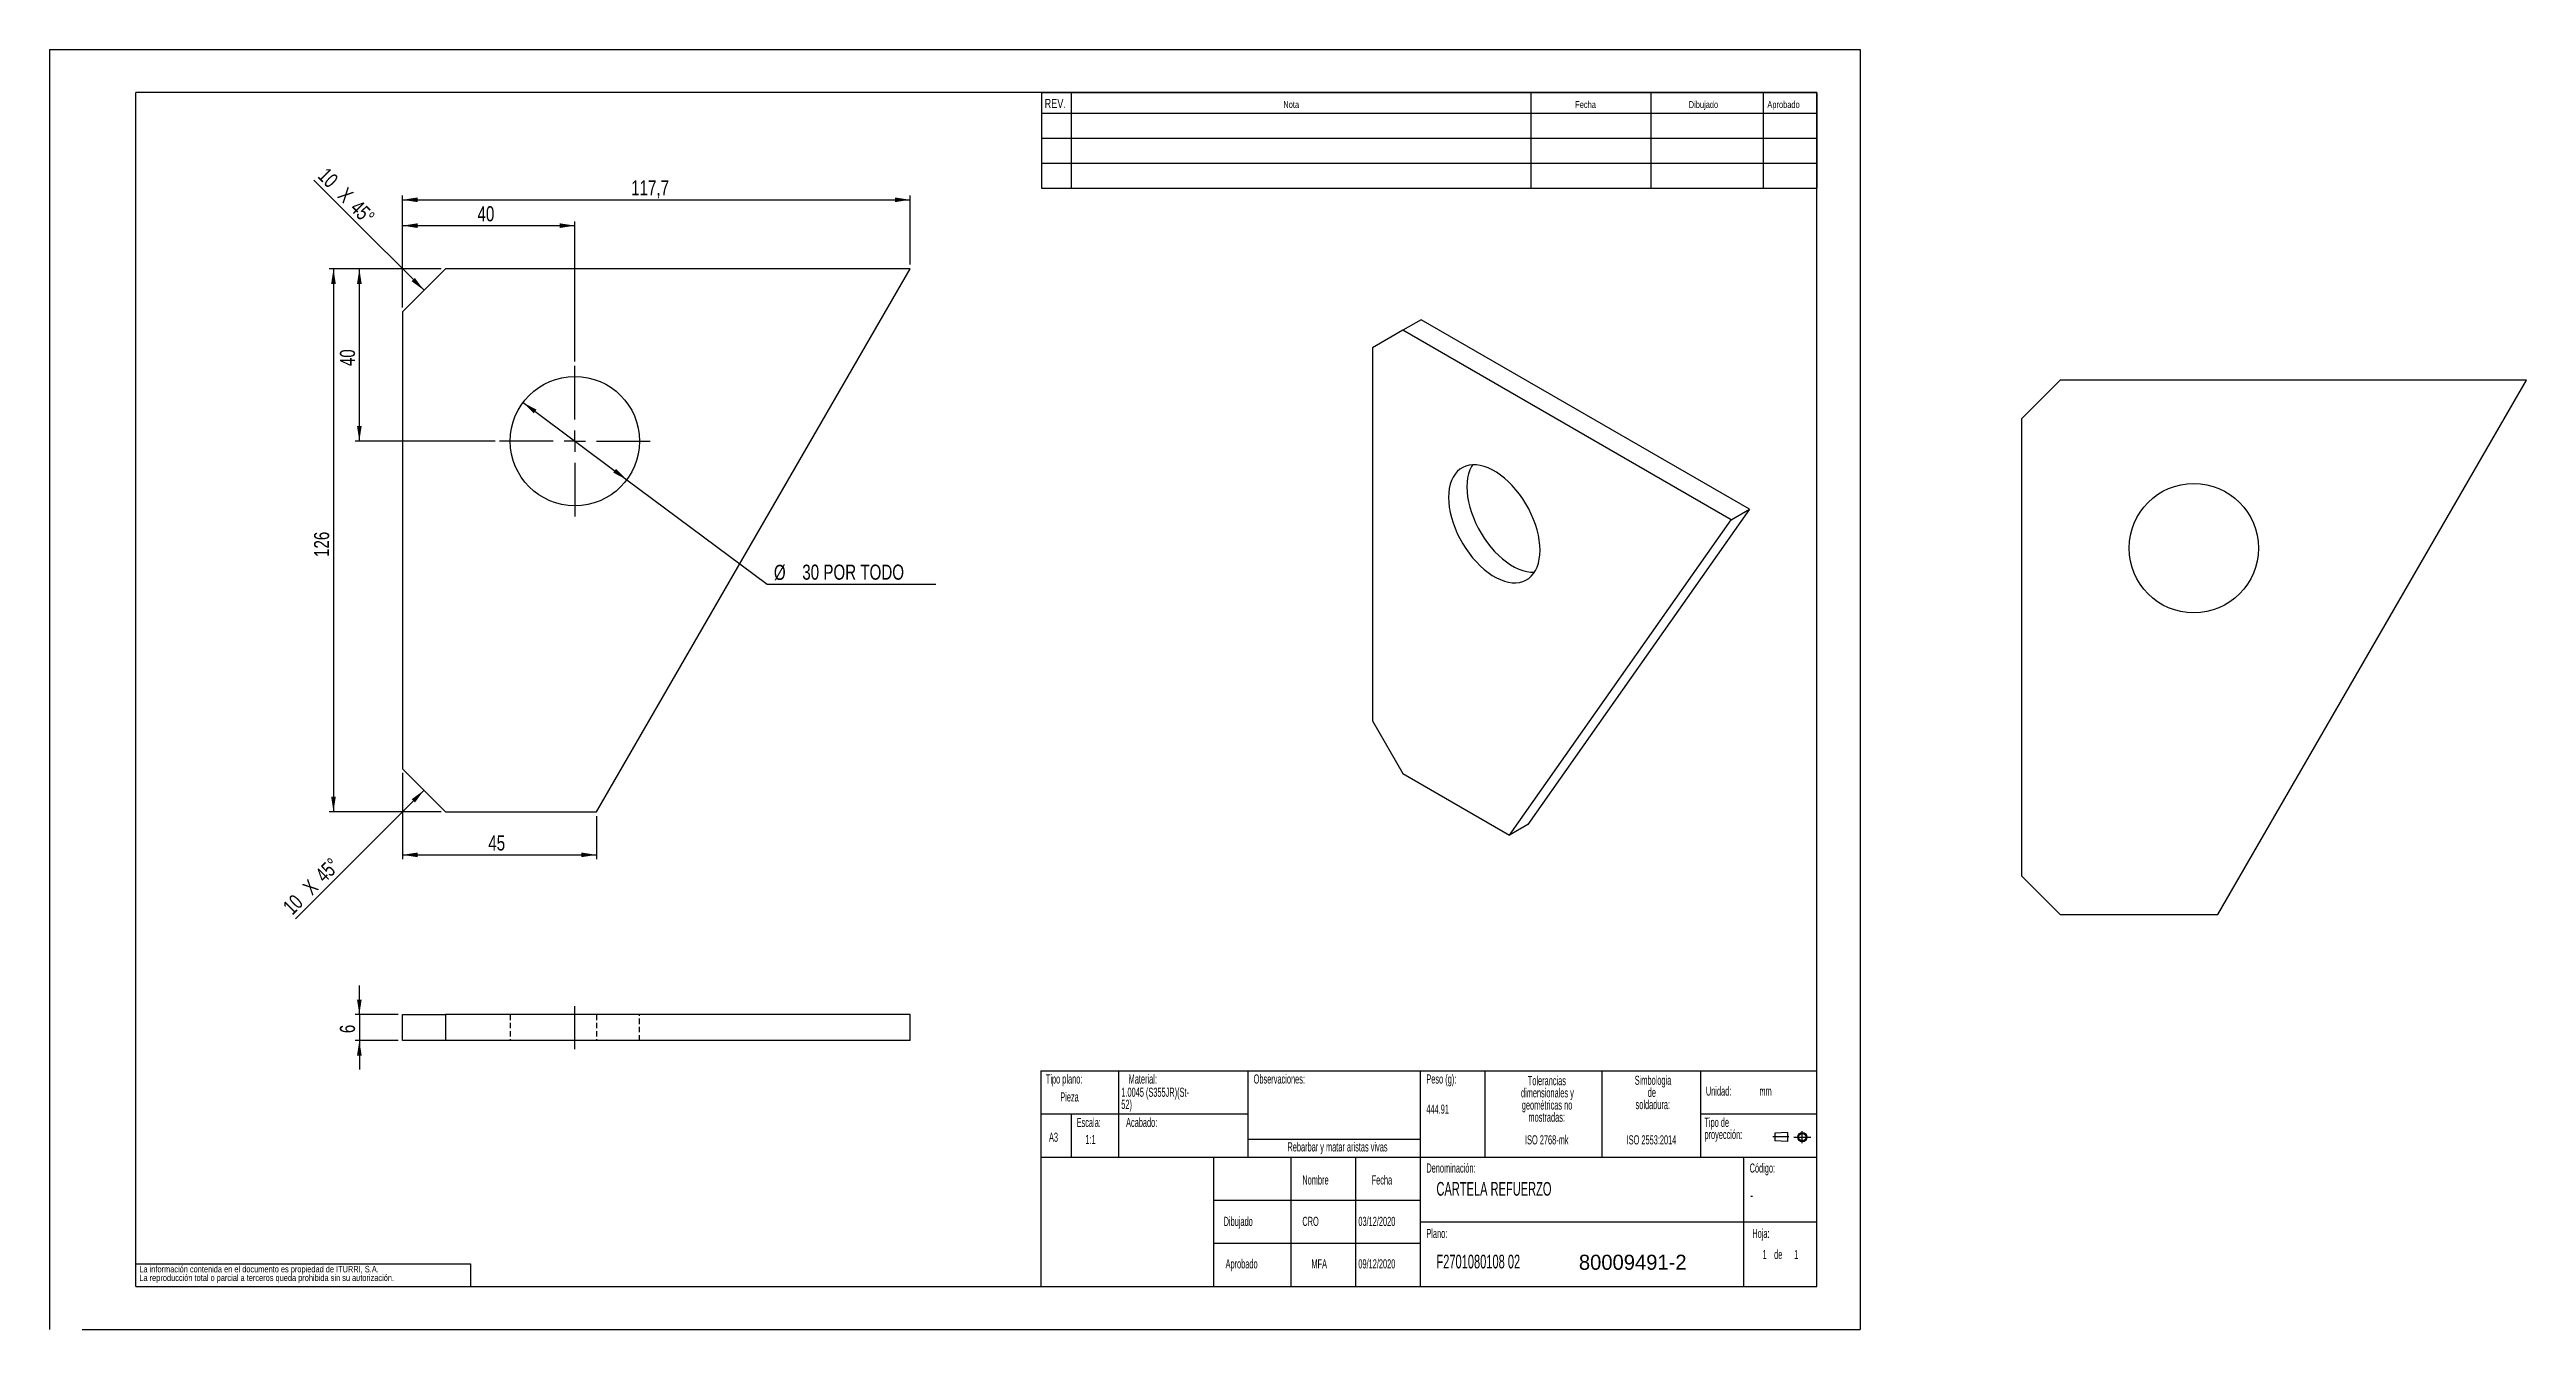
# Model space of a CAD drawing. Extents: x 0 to 575, y 0 to 297.
import ezdxf

# ---------------------------------------------------------------- set-up
doc = ezdxf.new("R2010")
doc.units = 0
for name, pattern in [('SLD-CENTRADA-TRAZOS-LARGOS', [19.05, 15.24, -1.27, 1.27, -1.27]), ('SLD-CONTINUA', [0]), ('SLD-DISCONTINUA', [1.905, 1.27, -0.635])]:
    doc.linetypes.add(name, pattern=pattern)
doc.layers.get('0').update_dxf_attribs({"linetype": 'CONTINUOUS'})
doc.layers.add('FORMATO', color=7, linetype='SLD-CONTINUA')
doc.layers.add('SLD-0', color=179, linetype='SLD-CONTINUA')
doc.styles.add('SLDTEXTSTYLE0', font='TXT', dxfattribs={"width": 0.605})
doc.styles.add('SLDTEXTSTYLE1', font='TXT', dxfattribs={"width": 0.75})
doc.dimstyles.new('SLDDIMSTYLE0', dxfattribs={"dimtxt": 3.5, "dimasz": 3.5, "dimexe": 0, "dimexo": 0.0625, "dimgap": 0.875, "dimtad": 1, "dimdec": 1, "dimrnd": 1e-09, "dimzin": 12, "dimdsep": 46, "dimtxsty": 'SLDTEXTSTYLE1', "dimsah": 1, "dimcen": 0.09, "dimadec": 0, "dimazin": 0, "dimtfac": 1, "dimtdec": 1, "dimtofl": 0, "dimtmove": 0, "dimatfit": 3, "dimfxl": 1, "dimtolj": 1, "dimtzin": 12, "dimarcsym": 0})
doc.dimstyles.new('SLDDIMSTYLE1', dxfattribs={"dimtxt": 3.5, "dimasz": 3.5, "dimexe": 0, "dimexo": 0.0625, "dimgap": 0.875, "dimtad": 0, "dimtih": 1, "dimtoh": 1, "dimdec": 6, "dimrnd": 1e-09, "dimzin": 12, "dimdsep": 46, "dimtxsty": 'SLDTEXTSTYLE1', "dimsah": 1, "dimcen": 0, "dimadec": 0, "dimazin": 0, "dimtfac": 1, "dimtdec": 1, "dimtmove": 0, "dimatfit": 3, "dimfxl": 1, "dimtolj": 1, "dimtzin": 12, "dimarcsym": 0})
doc.dimstyles.new('SLDDIMSTYLE2', dxfattribs={"dimtxt": 3.5, "dimasz": 3.5, "dimexe": 0, "dimexo": 0.0625, "dimgap": 0.875, "dimtad": 1, "dimdec": 1, "dimrnd": 1e-09, "dimzin": 12, "dimdsep": 46, "dimtxsty": 'SLDTEXTSTYLE1', "dimsah": 1, "dimcen": 0.09, "dimadec": 0, "dimazin": 0, "dimtfac": 1, "dimtdec": 1, "dimtmove": 0, "dimatfit": 0, "dimfxl": 1, "dimtolj": 1, "dimtzin": 12, "dimarcsym": 0})

# ---------------------------------------------------------------- blocks, each defined once
blk = doc.blocks.new('BLOQUE3')
at = {"color": 7, "linetype": 'SLD-CENTRADA-TRAZOS-LARGOS'}
for p, q in [((397.92, 130.06), (394.8, 130.06)), ((398.88, 130.02), (402.16, 130.02)), ((400.52, 128.85), (400.52, 131.19))]:
    blk.add_line(p, q, dxfattribs=at)
at = {"color": 7, "linetype": 'SLD-CONTINUA'}
for p, q in [((397.68, 130.95), (395.23, 130.77)), ((395.23, 130.77), (395.23, 129.34)), ((397.68, 129.16), (395.23, 129.34)), ((397.68, 130.95), (397.68, 129.16))]:
    blk.add_line(p, q, dxfattribs=at)
for radius in [0.892, 0.713]:
    blk.add_circle((400.52, 130.02), radius, dxfattribs=at)
blk = doc.blocks.new('SW_NOTE_0')
at = {"layer": 'SLD-0', "color": 0, "attachment_point": 2, "style": 'SLDTEXTSTYLE0'}
for s, insert, char_height in [('dimensionales y', (7.54, -0.09), 2.1167), ('Tolerancias', (7.41, 2.73), 2.1167), ('geométricas no', (7.46, -2.92), 2.1167), ('mostradas:', (7.38, -5.74), 2.117)]:
    blk.add_mtext(s, dxfattribs=dict(at, insert=insert, char_height=char_height))
blk = doc.blocks.new('SW_NOTE_0_1')
at = {"layer": 'SLD-0', "color": 0, "attachment_point": 1, "style": 'SLDTEXTSTYLE0'}
for s, insert, char_height in [('Tipo de', (0, 2.73), 2.117), ('proyección:', (0, -0.09), 2.1167)]:
    blk.add_mtext(s, dxfattribs=dict(at, insert=insert, char_height=char_height))
blk = doc.blocks.new('SW_NOTE_0_2')
at = {"layer": 'SLD-0', "color": 0, "char_height": 2.117, "attachment_point": 2, "style": 'SLDTEXTSTYLE0'}
for s, insert in [('Simbologia', (7.11, 2.73)), ('de', (6.84, -0.09)), ('soldadura:', (7.06, -2.92))]:
    blk.add_mtext(s, dxfattribs=dict(at, insert=insert))
blk = doc.blocks.new('SW_NOTE_0_3')
at = {"layer": 'SLD-0', "color": 0, "attachment_point": 1, "style": 'SLDTEXTSTYLE0'}
for s, insert, char_height in [('52)', (0, -0.09), 2.117), ('1.0045 (S355JR)(St-', (0, 2.73), 2.1167)]:
    blk.add_mtext(s, dxfattribs=dict(at, insert=insert, char_height=char_height))
blk = doc.blocks.new('SW_NOTE_0_4')
at = {"layer": 'SLD-0', "color": 0, "char_height": 1.5, "attachment_point": 1, "style": 'SLDTEXTSTYLE1'}
for s, insert in [('La información contenida en el documento es propiedad de ITURRI, S.A.', (0, 1.93)), ('La reproducción total o parcial a terceros queda prohibida sin su autorización.', (0, -0.07))]:
    blk.add_mtext(s, dxfattribs=dict(at, insert=insert))
blk = doc.blocks.new('SW_NOTE_0_5')
at = {"layer": 'SLD-0', "color": 0, "attachment_point": 2, "style": 'SLDTEXTSTYLE0'}
for s, insert, char_height in [('dimensionales y', (7.54, -0.09), 2.1167), ('Tolerancias', (7.41, 2.73), 2.1167), ('geométricas no', (7.46, -2.92), 2.1167), ('mostradas:', (7.38, -5.74), 2.117)]:
    blk.add_mtext(s, dxfattribs=dict(at, insert=insert, char_height=char_height))
blk = doc.blocks.new('SW_NOTE_0_6')
at = {"layer": 'SLD-0', "color": 0, "attachment_point": 1, "style": 'SLDTEXTSTYLE0'}
for s, insert, char_height in [('Tipo de', (0, 2.73), 2.117), ('proyección:', (0, -0.09), 2.1167)]:
    blk.add_mtext(s, dxfattribs=dict(at, insert=insert, char_height=char_height))
blk = doc.blocks.new('SW_NOTE_0_7')
at = {"layer": 'SLD-0', "color": 0, "char_height": 2.117, "attachment_point": 2, "style": 'SLDTEXTSTYLE0'}
for s, insert in [('Simbologia', (7.11, 2.73)), ('de', (6.84, -0.09)), ('soldadura:', (7.06, -2.92))]:
    blk.add_mtext(s, dxfattribs=dict(at, insert=insert))
blk = doc.blocks.new('SW_NOTE_0_8')
at = {"layer": 'SLD-0', "color": 0, "attachment_point": 1, "style": 'SLDTEXTSTYLE0'}
for s, insert, char_height in [('52)', (0, -0.09), 2.117), ('1.0045 (S355JR)(St-', (0, 2.73), 2.1167)]:
    blk.add_mtext(s, dxfattribs=dict(at, insert=insert, char_height=char_height))
blk = doc.blocks.new('SW_NOTE_0_9')
at = {"layer": 'SLD-0', "color": 0, "char_height": 1.5, "attachment_point": 1, "style": 'SLDTEXTSTYLE1'}
for s, insert in [('La información contenida en el documento es propiedad de ITURRI, S.A.', (0, 1.93)), ('La reproducción total o parcial a terceros queda prohibida sin su autorización.', (0, -0.07))]:
    blk.add_mtext(s, dxfattribs=dict(at, insert=insert))
blk = doc.blocks.new('_D')
at = {"layer": 'FORMATO', "color": 7, "transparency": 16777216}
for p, q in [((81.87, 237.13), (81.87, 257.13)), ((81.87, 256.13), (121.87, 256.13)), ((121.87, 224.63), (121.87, 257.13))]:
    blk.add_line(p, q, dxfattribs=at)
for points in [[(81.87, 256.13), (85.37, 255.59), (85.37, 256.67)], [(121.87, 256.13), (118.37, 256.67), (118.37, 255.59)]]:
    blk.add_solid(points, dxfattribs=at)
at = {"layer": 'FORMATO', "color": 7, "transparency": 16777216, "insert": (99.28, 260.64), "char_height": 3.5, "attachment_point": 1, "style": 'SLDTEXTSTYLE1'}
blk.add_mtext('40', dxfattribs=at)
blk = doc.blocks.new('_D_1')
at = {"layer": 'FORMATO', "color": 7, "transparency": 16777216}
for p, q in [((81.87, 237.13), (81.87, 263.13)), ((81.87, 262.13), (199.62, 262.13)), ((199.62, 247.13), (199.62, 263.13))]:
    blk.add_line(p, q, dxfattribs=at)
for points in [[(81.87, 262.13), (85.37, 261.59), (85.37, 262.67)], [(199.62, 262.13), (196.12, 262.67), (196.12, 261.59)]]:
    blk.add_solid(points, dxfattribs=at)
at = {"layer": 'FORMATO', "color": 7, "transparency": 16777216, "insert": (134.92, 266.64), "char_height": 3.5, "attachment_point": 1, "style": 'SLDTEXTSTYLE1'}
blk.add_mtext('117,7', dxfattribs=at)
blk = doc.blocks.new('_D_2')
at = {"layer": 'FORMATO', "color": 7, "transparency": 16777216}
for p, q in [((90.87, 246.13), (64.87, 246.13)), ((65.87, 246.13), (65.87, 120.13)), ((90.87, 120.13), (64.87, 120.13))]:
    blk.add_line(p, q, dxfattribs=at)
for points in [[(65.87, 246.13), (65.33, 242.63), (66.41, 242.63)], [(65.87, 120.13), (66.41, 123.63), (65.33, 123.63)]]:
    blk.add_solid(points, dxfattribs=at)
at = {"layer": 'FORMATO', "color": 7, "transparency": 16777216, "insert": (61.36, 179.25), "char_height": 3.5, "attachment_point": 1, "rotation": 90, "style": 'SLDTEXTSTYLE1'}
blk.add_mtext('126', dxfattribs=at)
blk = doc.blocks.new('_D_3')
at = {"layer": 'FORMATO', "color": 7, "transparency": 16777216}
for p, q in [((90.87, 246.13), (70.87, 246.13)), ((71.87, 206.13), (71.87, 246.13)), ((103.37, 206.13), (70.87, 206.13))]:
    blk.add_line(p, q, dxfattribs=at)
for points in [[(71.87, 246.13), (71.33, 242.63), (72.41, 242.63)], [(71.87, 206.13), (72.41, 209.63), (71.33, 209.63)]]:
    blk.add_solid(points, dxfattribs=at)
at = {"layer": 'FORMATO', "color": 7, "transparency": 16777216, "insert": (67.36, 223.54), "char_height": 3.5, "attachment_point": 1, "rotation": 90, "style": 'SLDTEXTSTYLE1'}
blk.add_mtext('40', dxfattribs=at)
blk = doc.blocks.new('SW_CHAMFER_DIMENSION_0')
at = {"layer": 'FORMATO', "color": 0}
for p, q in [((29.85, 29.86), (7.98, 7.98)), ((7.98, 7.98), (0, 0))]:
    blk.add_line(p, q, dxfattribs=at)
blk.add_solid([(29.85, 29.86), (26.99, 27.77), (27.75, 27.01)], dxfattribs=at)
at = {"layer": 'FORMATO', "color": 0, "char_height": 3.5, "attachment_point": 1, "rotation": 45, "style": 'SLDTEXTSTYLE1'}
for s, insert in [('45°', (4.31, 10.69)), ('X', (1.4, 7.78)), ('10', (-3.19, 3.19))]:
    blk.add_mtext(s, dxfattribs=dict(at, insert=insert))
blk = doc.blocks.new('SW_CHAMFER_DIMENSION_1')
at = {"layer": 'FORMATO', "color": 0}
for p, q in [((7.98, -7.98), (0, 0)), ((25.58, -25.56), (7.98, -7.98))]:
    blk.add_line(p, q, dxfattribs=at)
blk.add_solid([(25.58, -25.56), (23.48, -22.71), (22.72, -23.47)], dxfattribs=at)
at = {"layer": 'FORMATO', "color": 0, "char_height": 3.5, "attachment_point": 1, "rotation": 315, "style": 'SLDTEXTSTYLE1'}
for s, insert in [('10', (3.19, 3.19)), ('X', (7.78, -1.4)), ('45°', (10.69, -4.31))]:
    blk.add_mtext(s, dxfattribs=dict(at, insert=insert))
blk = doc.blocks.new('_D_4')
at = {"layer": 'FORMATO', "transparency": 16777216}
for p, q in [((109.84, 215.09), (133.9, 197.17)), ((133.9, 197.17), (166.45, 172.92)), ((166.45, 172.92), (205.59, 172.92))]:
    blk.add_line(p, q, dxfattribs=at)
for points in [[(109.84, 215.09), (112.33, 212.57), (112.97, 213.43)], [(133.9, 197.17), (131.41, 199.69), (130.77, 198.83)]]:
    blk.add_solid(points, dxfattribs=at)
at = {"layer": 'FORMATO', "transparency": 16777216, "char_height": 3.5, "attachment_point": 1, "style": 'SLDTEXTSTYLE1'}
for s, insert in [('%%c', (168.04, 177.43)), ('30 POR TODO', (174.63, 177.48))]:
    blk.add_mtext(s, dxfattribs=dict(at, insert=insert))
blk = doc.blocks.new('_D_5')
at = {"layer": 'FORMATO', "color": 7, "transparency": 16777216}
for p, q in [((81.87, 129.13), (81.87, 109.13)), ((126.87, 119.13), (126.87, 109.13)), ((81.87, 110.13), (126.87, 110.13))]:
    blk.add_line(p, q, dxfattribs=at)
for points in [[(81.87, 110.13), (85.37, 109.59), (85.37, 110.67)], [(126.87, 110.13), (123.37, 110.67), (123.37, 109.59)]]:
    blk.add_solid(points, dxfattribs=at)
at = {"layer": 'FORMATO', "color": 7, "transparency": 16777216, "insert": (101.78, 114.64), "char_height": 3.5, "attachment_point": 1, "style": 'SLDTEXTSTYLE1'}
blk.add_mtext('45', dxfattribs=at)
blk = doc.blocks.new('SW_CENTERMARKSYMBOL_0')
at = {"layer": 'FORMATO', "color": 0}
for p, q in [((0, 5), (0, 17.5)), ((-5, 0), (-17.5, 0)), ((0, 0), (-2.5, 0)), ((0, 0), (0, 2.5)), ((0, 0), (0, -2.5)), ((0, 0), (2.5, 0)), ((5, 0), (17.5, 0)), ((0, -5), (0, -17.5))]:
    blk.add_line(p, q, dxfattribs=at)
blk = doc.blocks.new('_D_6')
at = {"layer": 'FORMATO', "color": 7, "transparency": 16777216}
for p, q in [((71.87, 73.06), (71.87, 79.79)), ((80.87, 73.06), (70.87, 73.06)), ((71.87, 73.06), (71.87, 67.06)), ((80.87, 67.06), (70.87, 67.06)), ((71.87, 67.06), (71.87, 60.33))]:
    blk.add_line(p, q, dxfattribs=at)
for points in [[(71.87, 73.06), (72.41, 76.56), (71.33, 76.56)], [(71.87, 67.06), (71.33, 63.56), (72.41, 63.56)]]:
    blk.add_solid(points, dxfattribs=at)
at = {"layer": 'FORMATO', "color": 7, "transparency": 16777216, "insert": (67.36, 68.76), "char_height": 3.5, "attachment_point": 1, "rotation": 90, "style": 'SLDTEXTSTYLE1'}
blk.add_mtext('6', dxfattribs=at)

msp = doc.modelspace()

# ---------------------------------------------------------------- linework, layer by layer
at = {"color": 7, "linetype": 'SLD-CONTINUA'}
for p, q in [((0, 297), (420, 297)), ((0, 297), (0, -0.0013492)), ((420, 297), (420, 0)), ((410, 287), (20, 287)), ((20, 10), (20, 287)), ((410, 10), (410, 287)), ((91.8700427, 246.1284458), (81.8700448, 236.1284442)), ((199.6161782, 246.1284458), (91.8700427, 246.1284458)), ((126.8700438, 120.1284438), (199.6161782, 246.1284458)), ((81.8700448, 236.1284442), (81.8700448, 130.1284454)), ((313.9540901, 231.8594327), (306.8830237, 227.776063)), ((318.1967308, 234.3086571), (313.9540901, 231.8594327)), ((390.1421131, 187.8770232), (313.9540901, 231.8594327)), ((394.3847538, 190.3262476), (318.1967308, 234.3086571)), ((306.8830237, 227.776063), (306.8830237, 141.222738)), ((466.4400236, 220.2952587), (457.4400253, 211.295257)), ((574.6088084, 220.2952587), (466.4400236, 220.2952587)), ((503.0173746, 96.2952567), (574.6088084, 220.2952587)), ((457.4400253, 211.295257), (457.4400253, 105.2952583)), ((394.3847538, 190.3262476), (342.9454689, 117.1373707)), ((390.1421131, 187.8770232), (394.3847538, 190.3262476)), ((338.7028282, 114.6881464), (390.1421131, 187.8770232)), ((306.8830237, 141.222738), (313.9540901, 128.9752888)), ((81.8700448, 130.1284454), (91.8700427, 120.1284438)), ((313.9540901, 128.9752888), (338.7028282, 114.6881464)), ((91.8700427, 120.1284438), (126.8700438, 120.1284438)), ((342.9454689, 117.1373707), (338.7028282, 114.6881464)), ((457.4400253, 105.2952583), (466.4400236, 96.2952567)), ((466.4400236, 96.2952567), (503.0173746, 96.2952567)), ((81.8700448, 67.055972), (81.8700448, 73.055972)), ((81.8700448, 73.055972), (91.8700427, 73.055972)), ((91.8700427, 73.055972), (91.8700427, 67.055972)), ((199.6161782, 73.055972), (91.8700427, 73.055972)), ((199.6161782, 67.055972), (199.6161782, 73.055972)), ((91.8700427, 67.055972), (81.8700448, 67.055972)), ((199.6161782, 67.055972), (91.8700427, 67.055972)), ((230, 60), (410, 60)), ((230, 60), (230, 10)), ((20, 10), (410, 10)), ((7.5306184, 0), (420, 0))]:
    msp.add_line(p, q, dxfattribs=at)
at = {"color": 7, "linetype": 'SLD-DISCONTINUA'}
for p, q in [((106.8700433, 73.055972), (106.8700433, 67.055972)), ((126.8700438, 73.055972), (126.8700438, 67.055972)), ((136.8700436, 67.055972), (136.8700436, 73.055972))]:
    msp.add_line(p, q, dxfattribs=at)
at = {"color": 7, "linetype": 'SLD-CONTINUA', "flags": 128}
for points in [[(345.7738958, 180.8286166), (345.7311968, 181.9511785), (345.6034434, 183.1140015), (345.3916641, 184.3077239), (345.0975643, 185.522733), (344.7235121, 186.7492464), (344.2725184, 187.9773919), (343.7482149, 189.1972784), (343.1548228, 190.3990834), (342.4971206, 191.5731312), (341.7804022, 192.7099715), (341.0104386, 193.8004479), (340.1934305, 194.8357822), (339.3359542, 195.8076394), (338.4449145, 196.7081949), (337.5274849, 197.5301954), (336.5910531, 198.2670219), (335.6431573, 198.912747), (334.6914301, 199.4621674), (333.7435356, 199.9108588), (332.8071037, 200.2552134), (331.8896735, 200.4924549), (330.9986338, 200.620672), (330.1411575, 200.6388358), (329.3241488, 200.5467994), (328.5541864, 200.3453034), (327.8374674, 200.0359688), (327.1797658, 199.6212875), (326.5863725, 199.1045992), (326.0620683, 198.490061), (325.611076, 197.7826209), (325.2370227, 196.9879796), (324.9429246, 196.11253), (324.7311446, 195.1633231), (324.6033922, 194.1480004), (324.5606922, 193.0747384), (324.6033922, 191.952176), (324.7311446, 190.7893535), (324.9429246, 189.5956307), (325.2370227, 188.3806226), (325.611076, 187.1541086), (326.0620683, 185.9259646), (326.5863725, 184.7060785), (327.1797658, 183.504272), (327.8374674, 182.3302238), (328.5541864, 181.1933839), (329.3241488, 180.1029067), (330.1411575, 179.0675713), (330.9986338, 178.0957148), (331.8896735, 177.1951609), (332.8071037, 176.37316), (333.7435356, 175.6363319), (334.6914301, 174.9906084), (335.6431573, 174.441188), (336.5910531, 173.9924951), (337.5274849, 173.6481419), (338.4449145, 173.4109009), (339.3359542, 173.2826822), (340.1934305, 173.2645177), (341.0104386, 173.3565552), (341.7804022, 173.558052), (342.4971206, 173.8673862), (343.1548228, 174.2820679), (343.7482149, 174.7987577), (344.2725184, 175.4132955), (344.7235121, 176.1207341), (345.0975643, 176.9153759), (345.3916641, 177.7908247), (345.6034434, 178.7400319), (345.7311968, 179.755354), (345.7738958, 180.8286166)], [(330.0953999, 200.6366517), (329.8537167, 200.2318452), (329.4796634, 199.437204), (329.1855653, 198.5617543), (328.9737853, 197.6125475), (328.8460329, 196.5972248), (328.8033329, 195.5239627), (328.8460329, 194.4014003), (328.9737853, 193.2385779), (329.1855653, 192.044855), (329.4796634, 190.829847), (329.8537167, 189.603333), (330.304709, 188.3751889), (330.8290132, 187.1553028), (331.4224066, 185.9534963), (332.0801081, 184.7794482), (332.7968272, 183.6426082), (333.5667895, 182.5521311), (334.3837982, 181.5167957), (335.2412746, 180.5449392), (336.1323143, 179.6443853), (337.0497445, 178.8223843), (337.9861763, 178.0855563), (338.9340708, 177.4398328), (339.885798, 176.8904124), (340.8336938, 176.4417195), (341.7701256, 176.0973663), (342.6875552, 175.8601252), (343.5785949, 175.7319066), (344.4360712, 175.713742), (344.4818282, 175.7159281)]]:
    msp.add_lwpolyline(points, dxfattribs=at)
at = {"color": 7, "linetype": 'SLD-CONTINUA'}
for centre in [(121.8700435, 206.1284448), (497.440024, 181.2952577)]:
    msp.add_circle(centre, 15, dxfattribs=at)
at = {"layer": 'FORMATO'}
for p, q in [((230.0914672, 287), (410, 287)), ((230.0914672, 287), (230.0914672, 264.8655853)), ((230.0914672, 282.2655853), (410, 282.2655853)), ((237.033566, 287), (237.033566, 264.8655853)), ((343.6570514, 287), (343.6570514, 264.8655853)), ((371.4622379, 287), (371.4622379, 264.8655853)), ((397.5127429, 287), (397.5127429, 264.8655853)), ((410, 287), (410, 264.8655853)), ((230.0914672, 276.4655853), (410, 276.4655853)), ((230.0914672, 270.6655853), (410, 270.6655853)), ((230.0914672, 264.8655853), (410, 264.8655853))]:
    msp.add_line(p, q, dxfattribs=at)
at = {"layer": 'FORMATO', "color": 7, "linetype": 'SLD-CENTRADA-TRAZOS-LARGOS'}
msp.add_line((121.8700435, 65.055972), (121.8700435, 75.055972), dxfattribs=at)
at = {"layer": 'SLD-0'}
for p, q in [((248, 60), (248, 40)), ((278, 60), (278, 40)), ((318, 60), (318, 40)), ((333, 60), (333, 40)), ((360.0817104, 60), (360.0817104, 40)), ((383, 60), (383, 40)), ((230, 50), (248, 50)), ((237, 50), (237, 40)), ((248, 50), (278, 50)), ((383, 50), (410, 50)), ((278, 44.1579283), (318, 44.1579283)), ((230, 40), (410, 40)), ((270, 40), (270, 10)), ((288, 40), (288, 10)), ((303, 40), (303, 10)), ((318, 40), (318, 10)), ((393, 40), (393, 10)), ((270, 30), (318, 30)), ((318, 25), (393, 25)), ((393, 25), (410, 25)), ((270, 20), (318, 20)), ((20.0022181, 15.2451547), (97.6286732, 15.2451547)), ((97.6286732, 15.2451547), (97.6286732, 10))]:
    msp.add_line(p, q, dxfattribs=at)

# ---------------------------------------------------------------- block references
at = {"color": 7, "linetype": 'Continuous', "xscale": 1.2, "yscale": 1.2, "zscale": 1.2}
msp.add_blockref('BLOQUE3', (-74.0107556, -111.4075522), dxfattribs=at)
msp.add_blockref('BLOQUE3', (-74.0107556, -111.4075522), dxfattribs=at)
at = {"layer": 'FORMATO'}
for name, p in [('SW_CHAMFER_DIMENSION_1', (61.2901424, 266.6884212)), ('SW_CHAMFER_DIMENSION_0', (57.0221519, 95.2671242))]:
    msp.add_blockref(name, p, dxfattribs=at)
at = {"layer": 'FORMATO', "color": 7}
msp.add_blockref('SW_CENTERMARKSYMBOL_0', (121.8700435, 206.1284448), dxfattribs=at)
at = {"layer": 'SLD-0'}
for name, p in [('SW_NOTE_0', (339.9454214, 56.0559764)), ('SW_NOTE_0_5', (339.9454214, 56.0559764)), ('SW_NOTE_0_2', (364.8731216, 56.1655427)), ('SW_NOTE_0_7', (364.8731216, 56.1655427)), ('SW_NOTE_0_3', (248.6348285, 53.377232)), ('SW_NOTE_0_8', (248.6348285, 53.377232)), ('SW_NOTE_0_1', (383.9139954, 46.3909454)), ('SW_NOTE_0_6', (383.9139954, 46.3909454)), ('SW_NOTE_0_4', (20.8378339, 12.8192045)), ('SW_NOTE_0_9', (20.8378339, 12.8192045))]:
    msp.add_blockref(name, p, dxfattribs=at)

# ---------------------------------------------------------------- texts
at = {"insert": (354.7868861, 17.3467609), "char_height": 3.5, "attachment_point": 1}
msp.add_mtext_dynamic_manual_height_columns('80009491-2', width=36.786886139, gutter_width=17.5, heights=[0], dxfattribs=at)
at = {"layer": 'FORMATO', "attachment_point": 1, "style": 'SLDTEXTSTYLE1'}
for s, insert, char_height in [('REV.', (230.8356964, 285.5521402), 2.11666667), ('Nota', (286.2243836, 285.0258187), 1.5875), ('Fecha', (353.9264063, 285.0258187), 1.5875), ('Dibujado', (380.2608472, 285.0258187), 1.5875), ('Aprobado', (398.510071, 285.0258187), 1.5875)]:
    msp.add_mtext(s, dxfattribs=dict(at, insert=insert, char_height=char_height))
at = {"layer": 'SLD-0', "style": 'SLDTEXTSTYLE0'}
for s, insert, char_height, attachment_point in [('Tipo plano:', (231.1292908, 59.1808646), 2.116666667, 1), ('Tipo plano:', (231.1292908, 59.1808646), 2.116666667, 1), ('Material:', (250.3296691, 59.1808646), 2.11666667, 1), ('Material:', (250.3296691, 59.1808646), 2.11666667, 1), ('Observaciones:', (279.3386151, 59.1808646), 2.116666667, 1), ('Observaciones:', (279.3386151, 59.1808646), 2.116666667, 1), ('Peso (g):', (319.4030594, 59.1808646), 2.11666667, 1), ('Peso (g):', (319.4030594, 59.1808646), 2.11666667, 1), ('Pieza', (234.4725947, 55.0191957), 2.11666667, 1), ('Pieza', (234.4725947, 55.0191957), 2.11666667, 1), ('444.91', (319.4030594, 52.1813088), 2.11666667, 1), ('444.91', (319.4030594, 52.1813088), 2.11666667, 1), ('Unidad:', (384.2461492, 56.3706281), 2.11666667, 1), ('Unidad:', (384.2461492, 56.3706281), 2.11666667, 1), ('mm', (396.6621778, 56.3706281), 2.11666667, 1), ('mm', (396.6621778, 56.3706281), 2.11666667, 1), ('Escala:', (238.263105, 49.1014685), 2.11666667, 1), ('Escala:', (238.263105, 49.1014685), 2.11666667, 1), ('Acabado:', (249.7382769, 49.1014685), 2.11666667, 1), ('Acabado:', (249.7382769, 49.1014685), 2.11666667, 1), ('A3', (231.8593489, 45.6743677), 2.11666667, 1), ('A3', (231.8593489, 45.6743677), 2.11666667, 1), ('1:1', (240.2902322, 45.1347448), 2.11666667, 1), ('1:1', (240.2902322, 45.1347448), 2.11666667, 1), ('Rebarbar y matar aristas vivas', (298.7854901, 43.4237297), 2.116666667, 2), ('Rebarbar y matar aristas vivas', (298.7854901, 43.4237297), 2.116666667, 2), ('ISO 2768-mk', (347.3366056, 45.0600174), 2.116666667, 2), ('ISO 2768-mk', (347.3366056, 45.0600174), 2.116666667, 2), ('ISO 2553:2014', (371.6253871, 45.0600174), 2.116666667, 2), ('ISO 2553:2014', (371.6253871, 45.0600174), 2.116666667, 2), ('Nombre', (290.6377459, 35.7548338), 2.11666667, 1), ('Nombre', (290.6377459, 35.7548338), 2.11666667, 1), ('Fecha', (306.7083309, 35.7548338), 2.11666667, 1), ('Fecha', (306.7083309, 35.7548338), 2.11666667, 1), ('Denominación:', (319.4030594, 38.5143113), 2.116666667, 1), ('Denominación:', (319.4030594, 38.5143113), 2.116666667, 1), ('Código:', (394.3979394, 38.5143113), 2.11666667, 1), ('Código:', (394.3979394, 38.5143113), 2.11666667, 1), ('CARTELA REFUERZO', (321.7389698, 34.2173321), 3.175, 1), ('CARTELA REFUERZO', (321.7389698, 34.2173321), 3.175, 1), ('-', (394.586386, 32.1931686), 2.1166667, 1), ('-', (394.586386, 32.1931686), 2.1166667, 1), ('Dibujado', (272.3731861, 26.1403087), 2.11666667, 1), ('Dibujado', (272.3731861, 26.1403087), 2.11666667, 1), ('CRO', (290.6377459, 26.1403088), 2.11666667, 1), ('03/12/2020', (303.6286535, 26.1403088), 2.11666667, 1), ('Plano:', (319.4030594, 23.3382675), 2.11666667, 1), ('Plano:', (319.4030594, 23.3382675), 2.11666667, 1), ('Hoja:', (395.0139177, 23.3382675), 2.11666667, 1), ('Hoja:', (395.0139177, 23.3382675), 2.11666667, 1), ('F2701080108 02', (321.7389698, 17.3467609), 3.175, 1), ('F2701080108 02', (321.7389698, 17.3467609), 3.175, 1), ('1', (397.4127138, 18.4749038), 2.1166667, 1), ('1', (397.4127138, 18.4749038), 2.1166667, 1), ('1', (397.4127138, 18.4749038), 2.1166667, 1), ('1', (397.4127138, 18.4749038), 2.1166667, 1), ('de', (400.0775025, 18.4749037), 2.11666667, 1), ('de', (400.0775025, 18.4749037), 2.11666667, 1), ('de', (400.0775025, 18.4749037), 2.11666667, 1), ('de', (400.0775025, 18.4749037), 2.11666667, 1), ('1', (404.7307995, 18.4749038), 2.1166667, 1), ('1', (404.7307995, 18.4749038), 2.1166667, 1), ('1', (404.7307995, 18.4749038), 2.1166667, 1), ('1', (404.7307995, 18.4749038), 2.1166667, 1), ('Aprobado', (272.8245418, 16.2823587), 2.11666667, 1), ('Aprobado', (272.8245418, 16.2823587), 2.11666667, 1), ('MFA', (292.7350585, 16.2823587), 2.11666667, 1), ('09/12/2020', (303.6286535, 16.2823587), 2.11666667, 1)]:
    msp.add_mtext(s, dxfattribs=dict(at, insert=insert, char_height=char_height, attachment_point=attachment_point))

# ---------------------------------------------------------------- dimensions: what is measured, and where the dimension line sits
at = {"layer": 'FORMATO', "color": 7}
for base, p1, p2, picture, middle in [((199.6161774, 262.1284448), (81.8700435, 236.1284448), (199.6161774, 246.1284448), '_D_1', (140.7431104, 262.1284448)), ((121.8700435, 256.1284448), (81.8700435, 236.1284448), (121.8700435, 223.6284448), '_D', (101.8700435, 256.1284448)), ((126.8700435, 110.1284448), (81.8700435, 130.1284448), (126.8700435, 120.1284448), '_D_5', (104.3700435, 110.1284448))]:
    dim = msp.add_linear_dim(base=base, p1=p1, p2=p2, dimstyle='SLDDIMSTYLE0', dxfattribs=at)
    dim.commit()
    dim.dimension.update_dxf_attribs({"geometry": picture, "text_midpoint": middle, "dimtype": 160})
for base, p1, p2, dimstyle, picture, middle in [((65.8700435, 120.1284448), (91.8700435, 246.1284448), (91.8700435, 120.1284448), 'SLDDIMSTYLE0', '_D_2', (65.8700435, 183.1284448)), ((71.8700435, 246.1284448), (104.3700435, 206.1284448), (91.8700435, 246.1284448), 'SLDDIMSTYLE0', '_D_3', (71.8700435, 226.1284448)), ((71.8700435, 67.055972), (81.8700435, 73.055972), (81.8700435, 67.055972), 'SLDDIMSTYLE2', '_D_6', (71.8700435, 70.055972))]:
    dim = msp.add_linear_dim(base=base, p1=p1, p2=p2, angle=90, dimstyle=dimstyle, dxfattribs=at)
    dim.commit()
    dim.dimension.update_dxf_attribs({"geometry": picture, "text_midpoint": middle, "dimtype": 160})
at = {"layer": 'FORMATO'}
dim = msp.add_diameter_dim_2p(p1=(133.899174, 197.167417), p2=(109.8409129, 215.0894726), text='<> POR TODO\\P', dimstyle='SLDDIMSTYLE1', dxfattribs=at)
dim.commit()
dim.dimension.update_dxf_attribs({"geometry": '_D_4', "text_midpoint": (186.8146474, 175.720832), "dimtype": 163})

doc.saveas('drawing.dxf')
